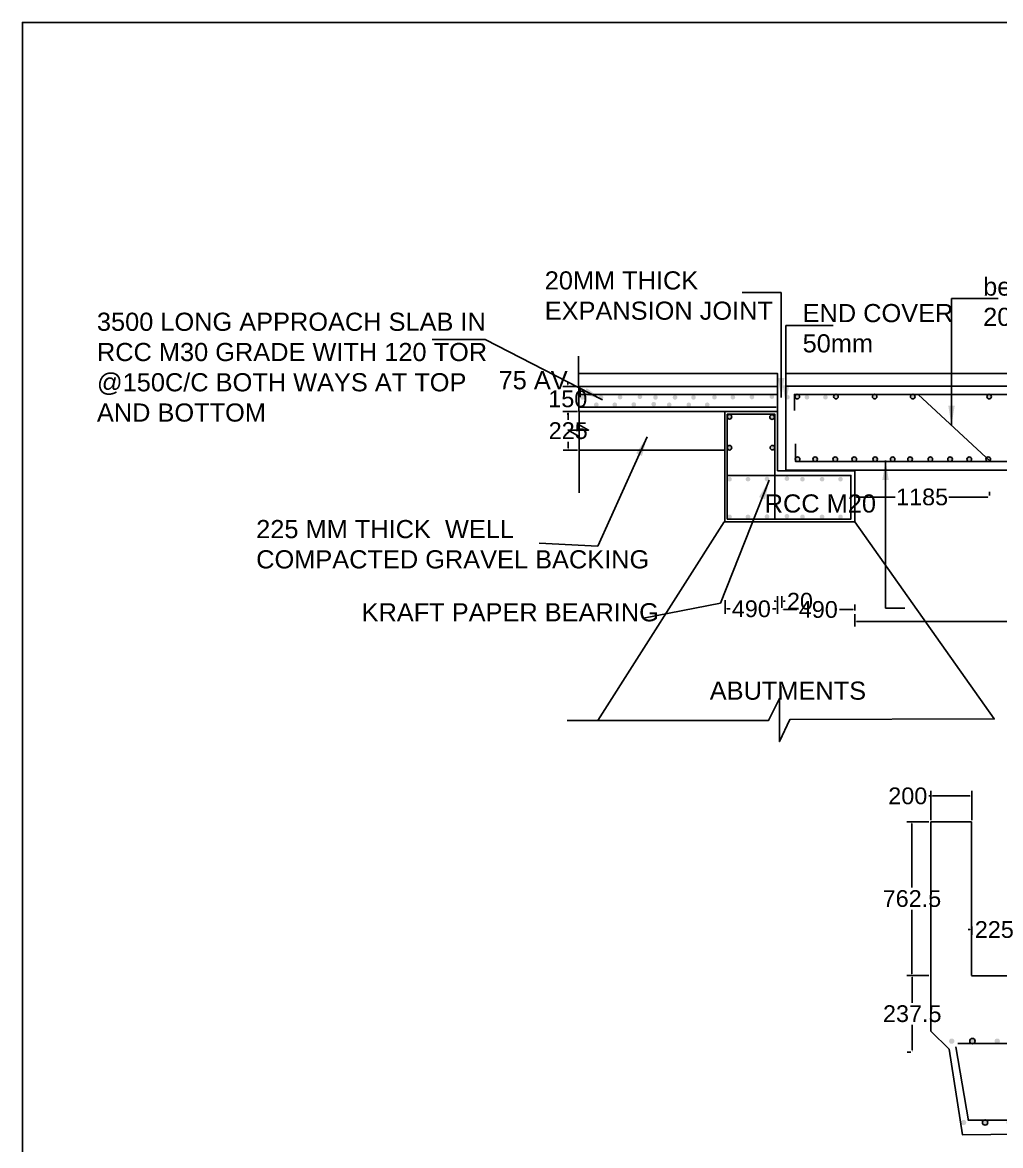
# Model space of a CAD drawing. Header units: inches. Extents: x 0 to 11487, y 0 to 10656.
# Drawn here: x 330.6 to 365.64, y 224.18 to 264.41 of the extents above; entities that cross this region are included whole.
import ezdxf

# ---------------------------------------------------------------- set-up
doc = ezdxf.new("R2010")
doc.units = ezdxf.units.IN
doc.header["$MEASUREMENT"] = 0
for name, color, linetype in [('DIMENSION', 255, 'Continuous'), ('DRAWING', 7, 'Continuous'), ('HATCH', 7, 'Continuous'), ('TEXT', 255, 'Continuous')]:
    doc.layers.add(name, color=color, linetype=linetype)
doc.styles.get("Standard").update_dxf_attribs({"font": 'arial.ttf'})
doc.styles.add('TIMES NEW ROMAN', font='times.ttf')
doc.dimstyles.new('dig', dxfattribs={"dimtxt": 0.125, "dimasz": 0.0625, "dimexe": 0.18, "dimexo": 0.0625, "dimgap": 0.09, "dimtad": 0, "dimtih": 1, "dimtoh": 1, "dimdec": 4, "dimzin": 0, "dimdsep": 46, "dimtxsty": 'Standard', "dimcen": 0.09, "dimadec": 0, "dimazin": 0, "dimtfac": 1, "dimtdec": 4, "dimtofl": 0, "dimtmove": 0, "dimatfit": 3, "dimldrblk": 'ARCHTICK', "dimfxl": 1, "dimtolj": 1, "dimtzin": 0, "dimarcsym": 0})
doc.dimstyles.new('ISO-25', dxfattribs={"dimtxt": 0.636364, "dimasz": 0.703125, "dimexe": 1.25, "dimexo": 0.625, "dimtad": 0, "dimtih": 1, "dimtoh": 1, "dimlfac": 100, "dimtxsty": 'TIMES NEW ROMAN', "dimcen": 2.5, "dimadec": 0, "dimazin": 0, "dimtfac": 1, "dimtmove": 0, "dimatfit": 3, "dimfxl": 1, "dimarcsym": 0})

# ---------------------------------------------------------------- blocks, each defined once
blk = doc.blocks.new('*D72')
at = {"layer": 'Defpoints', "color": 0, "ltscale": 0.02, "transparency": 16777216}
for p in [(360.415, 247.4), (365.241, 247.408), (365.241, 247.4)]:
    blk.add_point(p, dxfattribs=at)
at = {"layer": 'DIMENSION', "color": 0, "lineweight": -2, "ltscale": 0.02, "transparency": 16777216}
for p, q in [((360.415, 247.462), (360.415, 247.588)), ((365.241, 247.462), (365.241, 247.588)), ((360.478, 247.408), (361.868, 247.408)), ((365.178, 247.408), (363.788, 247.408))]:
    blk.add_line(p, q, dxfattribs=at)
at = {"layer": 'DIMENSION', "color": 0, "ltscale": 0.02, "transparency": 16777216}
for points in [[(360.478, 247.418), (360.478, 247.398), (360.415, 247.408)], [(365.178, 247.418), (365.178, 247.398), (365.241, 247.408)]]:
    blk.add_solid(points, dxfattribs=at)
at = {"layer": 'DIMENSION', "color": 0, "ltscale": 0.02, "transparency": 16777216, "insert": (362.828, 247.408), "char_height": 0.6, "attachment_point": 5}
blk.add_mtext('\\A1;1185', dxfattribs=at)
blk = doc.blocks.new('_ArchTick')
at = {"color": 0, "linetype": 'ByBlock', "const_width": 0.15}
blk.add_lwpolyline([(-0.5, -0.5), (0.5, 0.5)], dxfattribs=at)
blk = doc.blocks.new('*D73')
at = {"layer": 'Defpoints', "color": 0, "ltscale": 0.02, "transparency": 16777216}
for p in [(355.768, 243.774), (357.654, 243.635), (357.654, 243.401)]:
    blk.add_point(p, dxfattribs=at)
at = {"layer": 'DIMENSION', "color": 0, "lineweight": -2, "ltscale": 0.02, "transparency": 16777216}
for p, q in [((355.768, 243.711), (355.768, 243.221)), ((355.83, 243.401), (355.947, 243.401)), ((357.592, 243.401), (357.475, 243.401)), ((357.654, 243.573), (357.654, 243.221))]:
    blk.add_line(p, q, dxfattribs=at)
at = {"layer": 'DIMENSION', "color": 0, "ltscale": 0.02, "transparency": 16777216}
for points in [[(355.83, 243.412), (355.83, 243.391), (355.768, 243.401)], [(357.592, 243.412), (357.592, 243.391), (357.654, 243.401)]]:
    blk.add_solid(points, dxfattribs=at)
at = {"layer": 'DIMENSION', "color": 0, "ltscale": 0.02, "transparency": 16777216, "insert": (356.711, 243.401), "char_height": 0.6, "attachment_point": 5}
blk.add_mtext('\\A1;490', dxfattribs=at)
blk = doc.blocks.new('*D74')
at = {"layer": 'Defpoints', "color": 0, "ltscale": 0.02, "transparency": 16777216}
for p in [(357.804, 243.376), (357.804, 243.376), (360.416, 243.278)]:
    blk.add_point(p, dxfattribs=at)
at = {"layer": 'DIMENSION', "color": 0, "lineweight": -2, "ltscale": 0.02, "transparency": 16777216}
for p, q in [((357.804, 243.439), (357.804, 243.556)), ((360.416, 243.34), (360.416, 243.556)), ((357.867, 243.376), (358.346, 243.376)), ((360.354, 243.376), (359.874, 243.376))]:
    blk.add_line(p, q, dxfattribs=at)
at = {"layer": 'DIMENSION', "color": 0, "ltscale": 0.02, "transparency": 16777216}
for points in [[(357.867, 243.387), (357.867, 243.366), (357.804, 243.376)], [(360.354, 243.387), (360.354, 243.366), (360.416, 243.376)]]:
    blk.add_solid(points, dxfattribs=at)
at = {"layer": 'DIMENSION', "color": 0, "ltscale": 0.02, "transparency": 16777216, "insert": (359.11, 243.376), "char_height": 0.6, "attachment_point": 5}
blk.add_mtext('\\A1;490', dxfattribs=at)
blk = doc.blocks.new('*D75')
at = {"layer": 'Defpoints', "color": 0, "ltscale": 0.02, "transparency": 16777216}
for p in [(360.416, 243.278), (403.763, 243.278), (403.763, 242.946)]:
    blk.add_point(p, dxfattribs=at)
at = {"layer": 'DIMENSION', "color": 0, "lineweight": -2, "ltscale": 0.02, "transparency": 16777216}
for p, q in [((360.416, 243.215), (360.416, 242.766)), ((403.763, 243.215), (403.763, 242.766)), ((360.479, 242.946), (381.107, 242.946)), ((403.7, 242.946), (383.072, 242.946))]:
    blk.add_line(p, q, dxfattribs=at)
at = {"layer": 'DIMENSION', "color": 0, "ltscale": 0.02, "transparency": 16777216}
for points in [[(360.479, 242.957), (360.479, 242.936), (360.416, 242.946)], [(403.7, 242.957), (403.7, 242.936), (403.763, 242.946)]]:
    blk.add_solid(points, dxfattribs=at)
at = {"layer": 'DIMENSION', "color": 0, "ltscale": 0.02, "transparency": 16777216, "insert": (382.09, 242.946), "char_height": 0.6, "attachment_point": 5}
blk.add_mtext('\\A1;7900', dxfattribs=at)
blk = doc.blocks.new('*D83')
at = {"layer": 'Defpoints', "color": 0, "ltscale": 0.02, "transparency": 16777216}
for p in [(350.515, 251.371), (350.135, 250.471), (350.515, 250.471)]:
    blk.add_point(p, dxfattribs=at)
at = {"layer": 'DIMENSION', "color": 0, "lineweight": -2, "ltscale": 0.02, "transparency": 16777216}
for p, q in [((350.135, 251.433), (350.135, 251.496)), ((350.452, 251.371), (349.955, 251.371)), ((350.452, 250.471), (349.955, 250.471)), ((350.135, 250.409), (350.135, 250.346))]:
    blk.add_line(p, q, dxfattribs=at)
at = {"layer": 'DIMENSION', "color": 0, "ltscale": 0.02, "transparency": 16777216}
for points in [[(350.124, 251.433), (350.145, 251.433), (350.135, 251.371)], [(350.124, 250.409), (350.145, 250.409), (350.135, 250.471)]]:
    blk.add_solid(points, dxfattribs=at)
at = {"layer": 'DIMENSION', "color": 0, "ltscale": 0.02, "transparency": 16777216, "insert": (350.135, 250.921), "char_height": 0.6, "attachment_point": 5}
blk.add_mtext('\\A1;150', dxfattribs=at)
blk = doc.blocks.new('*D84')
at = {"layer": 'Defpoints', "color": 0, "ltscale": 0.02, "transparency": 16777216}
for p in [(350.546, 250.471), (350.15, 249.092), (350.546, 249.092)]:
    blk.add_point(p, dxfattribs=at)
at = {"layer": 'DIMENSION', "color": 0, "lineweight": -2, "ltscale": 0.02, "transparency": 16777216}
for p, q in [((350.484, 250.471), (349.97, 250.471)), ((350.15, 250.409), (350.15, 250.178)), ((350.484, 249.092), (349.97, 249.092)), ((350.15, 249.154), (350.15, 249.385))]:
    blk.add_line(p, q, dxfattribs=at)
at = {"layer": 'DIMENSION', "color": 0, "ltscale": 0.02, "transparency": 16777216}
for points in [[(350.139, 250.409), (350.16, 250.409), (350.15, 250.471)], [(350.139, 249.154), (350.16, 249.154), (350.15, 249.092)]]:
    blk.add_solid(points, dxfattribs=at)
at = {"layer": 'DIMENSION', "color": 0, "ltscale": 0.02, "transparency": 16777216, "insert": (350.15, 249.782), "char_height": 0.6, "attachment_point": 5}
blk.add_mtext('\\A1;225', dxfattribs=at)
blk = doc.blocks.new('*D77')
at = {"layer": 'Defpoints', "color": 0, "ltscale": 0.02, "transparency": 16777216}
for p in [(357.654, 243.401), (357.804, 243.671), (357.804, 243.376)]:
    blk.add_point(p, dxfattribs=at)
at = {"layer": 'DIMENSION', "color": 0, "lineweight": -2, "ltscale": 0.02, "transparency": 16777216}
for p, q in [((357.654, 243.464), (357.654, 243.851)), ((357.804, 243.439), (357.804, 243.851)), ((357.592, 243.671), (357.529, 243.671)), ((357.867, 243.671), (357.929, 243.671))]:
    blk.add_line(p, q, dxfattribs=at)
at = {"layer": 'DIMENSION', "color": 0, "ltscale": 0.02, "transparency": 16777216}
for points in [[(357.592, 243.681), (357.592, 243.661), (357.654, 243.671)], [(357.867, 243.681), (357.867, 243.661), (357.804, 243.671)]]:
    blk.add_solid(points, dxfattribs=at)
at = {"layer": 'DIMENSION', "color": 0, "ltscale": 0.02, "transparency": 16777216, "insert": (358.453, 243.671), "char_height": 0.6, "attachment_point": 5}
blk.add_mtext('\\A1;20', dxfattribs=at)
blk = doc.blocks.new('*D97')
at = {"layer": 'Defpoints', "color": 0, "ltscale": 0.02, "transparency": 16777216}
for p in [(364.605, 232.087), (366.228, 232.087), (366.228, 231.91)]:
    blk.add_point(p, dxfattribs=at)
at = {"layer": 'DIMENSION', "color": 0, "lineweight": -2, "ltscale": 0.02, "transparency": 16777216}
for p, q in [((364.542, 231.91), (364.48, 231.91)), ((364.605, 232.024), (364.605, 231.73)), ((366.228, 232.024), (366.228, 231.73)), ((366.291, 231.91), (366.353, 231.91))]:
    blk.add_line(p, q, dxfattribs=at)
at = {"layer": 'DIMENSION', "color": 0, "ltscale": 0.02, "transparency": 16777216}
for points in [[(364.542, 231.921), (364.542, 231.9), (364.605, 231.91)], [(366.291, 231.921), (366.291, 231.9), (366.228, 231.91)]]:
    blk.add_solid(points, dxfattribs=at)
at = {"layer": 'DIMENSION', "color": 0, "ltscale": 0.02, "transparency": 16777216, "insert": (365.416, 231.91), "char_height": 0.6, "attachment_point": 5}
blk.add_mtext('\\A1;225', dxfattribs=at)
blk = doc.blocks.new('*D98')
at = {"layer": 'Defpoints', "color": 0, "ltscale": 0.02, "transparency": 16777216}
for p in [(363.136, 236.698), (363.136, 235.77), (364.605, 235.77)]:
    blk.add_point(p, dxfattribs=at)
at = {"layer": 'DIMENSION', "color": 0, "lineweight": -2, "ltscale": 0.02, "transparency": 16777216}
for p, q in [((363.136, 236.698), (363.073, 236.698)), ((363.136, 235.833), (363.136, 236.878)), ((364.542, 236.698), (363.198, 236.698)), ((364.605, 235.833), (364.605, 236.878))]:
    blk.add_line(p, q, dxfattribs=at)
at = {"layer": 'DIMENSION', "color": 0, "ltscale": 0.02, "transparency": 16777216}
for points in [[(363.198, 236.709), (363.198, 236.688), (363.136, 236.698)], [(364.542, 236.709), (364.542, 236.688), (364.605, 236.698)]]:
    blk.add_solid(points, dxfattribs=at)
at = {"layer": 'DIMENSION', "color": 0, "ltscale": 0.02, "transparency": 16777216, "insert": (362.316, 236.698), "char_height": 0.6, "attachment_point": 5}
blk.add_mtext('\\A1;200', dxfattribs=at)
blk = doc.blocks.new('*D99')
at = {"layer": 'Defpoints', "color": 0, "ltscale": 0.02, "transparency": 16777216}
for p in [(363.136, 235.77), (362.464, 230.27), (363.136, 230.27)]:
    blk.add_point(p, dxfattribs=at)
at = {"layer": 'DIMENSION', "color": 0, "lineweight": -2, "ltscale": 0.02, "transparency": 16777216}
for p, q in [((363.073, 235.77), (362.284, 235.77)), ((362.464, 235.708), (362.464, 233.416)), ((362.464, 230.332), (362.464, 232.624)), ((363.073, 230.27), (362.284, 230.27))]:
    blk.add_line(p, q, dxfattribs=at)
at = {"layer": 'DIMENSION', "color": 0, "ltscale": 0.02, "transparency": 16777216}
for points in [[(362.454, 235.708), (362.475, 235.708), (362.464, 235.77)], [(362.454, 230.332), (362.475, 230.332), (362.464, 230.27)]]:
    blk.add_solid(points, dxfattribs=at)
at = {"layer": 'DIMENSION', "color": 0, "ltscale": 0.02, "transparency": 16777216, "insert": (362.464, 233.02), "char_height": 0.6, "attachment_point": 5}
blk.add_mtext('\\A1;762.5', dxfattribs=at)
blk = doc.blocks.new('*D89')
at = {"layer": 'Defpoints', "color": 0, "ltscale": 0.02, "transparency": 16777216}
for p in [(362.476, 230.27), (362.486, 230.27), (362.486, 227.525)]:
    blk.add_point(p, dxfattribs=at)
at = {"layer": 'DIMENSION', "color": 0, "lineweight": -2, "ltscale": 0.02, "transparency": 16777216}
for p, q in [((362.424, 230.27), (362.296, 230.27)), ((362.476, 230.207), (362.476, 229.294)), ((362.476, 227.588), (362.476, 228.501)), ((362.424, 227.525), (362.296, 227.525))]:
    blk.add_line(p, q, dxfattribs=at)
at = {"layer": 'DIMENSION', "color": 0, "ltscale": 0.02, "transparency": 16777216}
for points in [[(362.466, 230.207), (362.486, 230.207), (362.476, 230.27)], [(362.466, 227.588), (362.486, 227.588), (362.476, 227.525)]]:
    blk.add_solid(points, dxfattribs=at)
at = {"layer": 'DIMENSION', "color": 0, "ltscale": 0.02, "transparency": 16777216, "insert": (362.476, 228.897), "char_height": 0.6, "attachment_point": 5}
blk.add_mtext('\\A1;237.5', dxfattribs=at)

msp = doc.modelspace()

# ---------------------------------------------------------------- hatches: boundary and pattern name
at = {"layer": 'HATCH'}
h = msp.add_hatch(color=256, dxfattribs=at)
h.paths.add_polyline_path([(350.74673, 250.97724, 1), (350.58145, 250.97724, 0.41347856), (350.66388, 250.8946), (350.6643, 250.8946, 0.41347856)])
h.paths.add_polyline_path([(351.24277, 250.97724, 0.41347856), (351.32521, 250.8946), (351.32562, 250.8946, 0.41347856), (351.40805, 250.97724, 1)])
h.paths.add_polyline_path([(351.92394, 250.98503, 1), (352.08922, 250.98503, 1)])
h.paths.add_polyline_path([(352.63817, 250.99824, 1), (352.80345, 250.99824, 1)])
h.paths.add_polyline_path([(353.19439, 250.97724, 0.41347856), (353.27682, 250.8946), (353.27723, 250.8946, 0.41347856), (353.35967, 250.97724, 1)])
h.paths.add_polyline_path([(353.8954, 250.97724, 0.41347856), (353.97783, 250.8946), (353.97824, 250.8946, 0.41347856), (354.06068, 250.97724, 1)])
h.paths.add_polyline_path([(354.55672, 250.97724, 0.41347856), (354.63915, 250.8946), (354.63957, 250.8946, 0.41347856), (354.722, 250.97724, 1)])
h = msp.add_hatch(color=256, dxfattribs=at)
h.paths.add_polyline_path([(355.47302, 250.98212, 1), (355.30774, 250.98212, 0.41347856), (355.39017, 250.89949), (355.39059, 250.89949, 0.41347856)])
h.paths.add_polyline_path([(355.96906, 250.98212, 0.41347856), (356.05149, 250.89949), (356.05191, 250.89949, 0.41347856), (356.13434, 250.98212, 1)])
h.paths.add_polyline_path([(356.65023, 250.98991, 1), (356.81551, 250.98991, 1)])
h.paths.add_polyline_path([(357.36446, 251.00313, 1), (357.52974, 251.00313, 1)])
h.paths.add_polyline_path([(357.92067, 250.98212, 0.41347856), (358.0031, 250.89949), (358.00352, 250.89949, 0.41347856), (358.08595, 250.98212, 1)])
h.paths.add_polyline_path([(358.62168, 250.98212, 0.41347856), (358.70412, 250.89949), (358.70453, 250.89949, 0.41347856), (358.78696, 250.98212, 1)])
h.paths.add_polyline_path([(359.28301, 250.98212, 0.41347856), (359.36544, 250.89949), (359.36585, 250.89949, 0.41347856), (359.44829, 250.98212, 1)])
h = msp.add_hatch(color=256, dxfattribs=at)
h.paths.add_polyline_path([(361.21211, 251.00375, 0.35194172), (361.14728, 251.08445), (361.11167, 251.08445, 0.35194172), (361.04683, 251.00375, 1)])
h.paths.add_polyline_path([(359.82574, 251.00375, 0.35194172), (359.7609, 251.08445), (359.72529, 251.08445, 0.35194172), (359.66046, 251.00375, 1)])
h.paths.add_polyline_path([(358.43777, 251.00375, 0.35194172), (358.37294, 251.08445), (358.33733, 251.08445, 0.35194172), (358.27249, 251.00375, 1)])
h = msp.add_hatch(color=256, dxfattribs=at)
h.paths.add_polyline_path([(372.14218, 251.00375, 0.35194172), (372.07734, 251.08445), (372.04173, 251.08445, 0.35194172), (371.9769, 251.00375, 1)])
h.paths.add_polyline_path([(370.79039, 251.00375, 0.35194172), (370.72556, 251.08445), (370.68995, 251.08445, 0.35194172), (370.62512, 251.00375, 1)])
h.paths.add_polyline_path([(369.37917, 251.00375, 0.35194172), (369.31434, 251.08445), (369.27872, 251.08445, 0.35194172), (369.21389, 251.00375, 1)])
h.paths.add_polyline_path([(368.0929, 251.00375, 0.35194172), (368.02807, 251.08445), (367.99246, 251.08445, 0.35194172), (367.92762, 251.00375, 1)])
h.paths.add_polyline_path([(366.66358, 251.00375, 0.35194172), (366.59875, 251.08445), (366.56313, 251.08445, 0.35194172), (366.4983, 251.00375, 1)])
h.paths.add_polyline_path([(365.31513, 251.00375, 0.35194172), (365.2503, 251.08445), (365.21469, 251.08445, 0.35194172), (365.14985, 251.00375, 1)])
h.paths.add_polyline_path([(362.57683, 251.00375, 0.35194172), (362.51199, 251.08445), (362.47638, 251.08445, 0.35194172), (362.41155, 251.00375, 1)])
h = msp.add_hatch(color=256, dxfattribs=at)
h.paths.add_polyline_path([(351.23944, 250.71288, 1), (351.07416, 250.71288, 0.41347856), (351.15659, 250.63024), (351.15701, 250.63024, 0.41347856)])
h.paths.add_polyline_path([(351.73548, 250.71288, 0.41347856), (351.81792, 250.63024), (351.81833, 250.63024, 0.41347856), (351.90076, 250.71288, 1)])
h.paths.add_polyline_path([(352.41665, 250.72067, 1), (352.58193, 250.72067, 1)])
h.paths.add_polyline_path([(353.13088, 250.73389, 1), (353.29616, 250.73389, 1)])
h.paths.add_polyline_path([(353.6871, 250.71288, 0.41347856), (353.76953, 250.63024), (353.76994, 250.63024, 0.41347856), (353.85237, 250.71288, 1)])
h.paths.add_polyline_path([(354.38811, 250.71288, 0.41347856), (354.47054, 250.63024), (354.47095, 250.63024, 0.41347856), (354.55338, 250.71288, 1)])
h.paths.add_polyline_path([(355.04943, 250.71288, 0.41347856), (355.13186, 250.63024), (355.13228, 250.63024, 0.41347856), (355.21471, 250.71288, 1)])
h = msp.add_hatch(color=256, dxfattribs=at)
h.paths.add_polyline_path([(356.01281, 250.28272, 1), (355.84753, 250.28272, 1)])
h.paths.add_polyline_path([(356.01281, 249.17438, 1), (355.84753, 249.17438, 1)])
h.paths.add_polyline_path([(357.54703, 249.16563), (357.54703, 249.18691, 0.93744709), (357.38243, 249.17627, 0.93744709)])
h.paths.add_polyline_path([(357.5375, 250.27237, 1), (357.37222, 250.27237, 1)])
h = msp.add_hatch(color=256, dxfattribs=at)
h.paths.add_polyline_path([(358.29488, 248.79749), (358.29488, 248.72678, 0.80020228), (358.45222, 248.76214, 0.80020228)])
h.paths.add_polyline_path([(359.08047, 248.76214, 1), (358.91519, 248.76214, 1)])
h.paths.add_polyline_path([(359.80131, 248.76214, 1), (359.63603, 248.76214, 1)])
h.paths.add_polyline_path([(360.3172, 248.76214, 1), (360.48248, 248.76214, 1)])
h.paths.add_polyline_path([(361.22978, 248.76214, 1), (361.0645, 248.76214, 1)])
h.paths.add_polyline_path([(361.69275, 248.76214, 1), (361.85803, 248.76214, 1)])
h.paths.add_polyline_path([(362.3144, 248.76214, 1), (362.47967, 248.76214, 1)])
h.paths.add_polyline_path([(363.04185, 248.76214, 1), (363.20713, 248.76214, 1)])
h.paths.add_polyline_path([(363.91474, 248.76214, 1), (363.74947, 248.76214, 1)])
h.paths.add_polyline_path([(364.43725, 248.76214, 1), (364.60253, 248.76214, 1)])
h.paths.add_polyline_path([(365.13512, 248.81599, 0.17935194), (365.11516, 248.76214, 0.66778381), (365.25617, 248.70364)])
h.paths.add_polyline_path([(365.13512, 248.81599), (365.25617, 248.70364, 0.1991962), (365.28044, 248.76214, 0.69584662)])
h.paths.add_polyline_path([(365.86907, 248.76214, 1), (366.03435, 248.76214, 1)])
h.paths.add_polyline_path([(366.47088, 248.76214, 1), (366.63616, 248.76214, 1)])
h.paths.add_polyline_path([(367.20495, 248.76214, 1), (367.37023, 248.76214, 1)])
h = msp.add_hatch(color=256, dxfattribs=at)
h.paths.add_polyline_path([(356.01281, 248.04559, 1), (355.84753, 248.04559, 0.41347856), (355.92997, 247.96295), (355.93038, 247.96295, 0.41347856)])
h.paths.add_polyline_path([(356.50886, 248.04559, 0.41347856), (356.59129, 247.96295), (356.5917, 247.96295, 0.41347856), (356.67414, 248.04559, 1)])
h.paths.add_polyline_path([(357.19002, 248.05338, 1), (357.3553, 248.05338, 1)])
h.paths.add_polyline_path([(357.90425, 248.06659, 1), (358.06953, 248.06659, 1)])
h.paths.add_polyline_path([(358.46047, 248.04559, 0.41347856), (358.5429, 247.96295), (358.54331, 247.96295, 0.41347856), (358.62575, 248.04559, 1)])
h.paths.add_polyline_path([(359.16148, 248.04559, 0.41347856), (359.24391, 247.96295), (359.24433, 247.96295, 0.41347856), (359.32676, 248.04559, 1)])
h.paths.add_polyline_path([(359.8228, 248.04559, 0.41347856), (359.90523, 247.96295), (359.90565, 247.96295, 0.41347856), (359.98808, 248.04559, 1)])
h = msp.add_hatch(color=256, dxfattribs=at)
h.paths.add_polyline_path([(356.01281, 246.69793, 1), (355.84753, 246.69793, 0.41347856), (355.92997, 246.61529), (355.93038, 246.61529, 0.41347856)])
h.paths.add_polyline_path([(356.50886, 246.69793, 0.41347856), (356.59129, 246.61529), (356.5917, 246.61529, 0.41347856), (356.67414, 246.69793, 1)])
h.paths.add_polyline_path([(357.19002, 246.70572, 1), (357.3553, 246.70572, 1)])
h.paths.add_polyline_path([(357.90425, 246.71893, 1), (358.06953, 246.71893, 1)])
h.paths.add_polyline_path([(358.46047, 246.69793, 0.41347856), (358.5429, 246.61529), (358.54331, 246.61529, 0.41347856), (358.62575, 246.69793, 1)])
h.paths.add_polyline_path([(359.16148, 246.69793, 0.41347856), (359.24391, 246.61529), (359.24433, 246.61529, 0.41347856), (359.32676, 246.69793, 1)])
h.paths.add_polyline_path([(359.8228, 246.69793, 0.41347856), (359.90523, 246.61529), (359.90565, 246.61529, 0.41347856), (359.98808, 246.69793, 1)])
h = msp.add_hatch(color=256, dxfattribs=at)
h.paths.add_polyline_path([(363.92681, 228.00513), (363.85112, 228.00513, 0.30082017), (363.79224, 227.91611, 1), (363.98569, 227.91611, 0.30082017)])
h.paths.add_polyline_path([(364.75766, 227.91611, 0.30082017), (364.69877, 228.00513), (364.62309, 228.00513, 0.30082017), (364.5642, 227.91611, 1)])
h.paths.add_polyline_path([(365.61687, 227.91611, 0.30082017), (365.55799, 228.00513), (365.4823, 228.00513, 0.30082017), (365.42342, 227.91611, 1)])
h.paths.add_polyline_path([(366.32902, 227.91611, 0.30082017), (366.27013, 228.00513), (366.19445, 228.00513, 0.30082017), (366.13556, 227.91611, 1)])
h.paths.add_polyline_path([(366.91803, 228.00513), (366.82075, 228.00513, 0.26706443), (366.77266, 227.92152, 1), (366.96611, 227.92152, 0.26706443)])
h.paths.add_polyline_path([(367.64823, 227.91611, 0.30082017), (367.58934, 228.00513), (367.51366, 228.00513, 0.30082017), (367.45477, 227.91611, 1)])
h.paths.add_polyline_path([(368.51048, 228.00513), (368.4348, 228.00513, 0.30082017), (368.37591, 227.91611, 1), (368.56937, 227.91611, 0.30082017)])
h.paths.add_polyline_path([(369.12973, 228.00513), (369.05405, 228.00513, 0.30082017), (368.99516, 227.91611, 1), (369.18862, 227.91611, 0.30082017)])
h.paths.add_polyline_path([(370.17943, 227.91611, 0.30082017), (370.12054, 228.00513), (370.04486, 228.00513, 0.30082017), (369.98597, 227.91611, 1)])
h.paths.add_polyline_path([(370.93802, 227.91611, 0.30082017), (370.87914, 228.00513), (370.80345, 228.00513, 0.30082017), (370.74457, 227.91611, 1)])
h.paths.add_polyline_path([(371.6511, 228.00513), (371.57542, 228.00513, 0.30082017), (371.51653, 227.91611, 1), (371.70999, 227.91611, 0.30082017)])
h.paths.add_polyline_path([(372.5692, 227.91611, 0.30082017), (372.51032, 228.00513), (372.43463, 228.00513, 0.30082017), (372.37575, 227.91611, 1)])
h.paths.add_polyline_path([(373.22246, 228.00513), (373.14678, 228.00513, 0.30082017), (373.08789, 227.91611, 1), (373.28135, 227.91611, 0.30082017)])
h.paths.add_polyline_path([(373.91844, 227.92152, 0.26706443), (373.87036, 228.00513), (373.77308, 228.00513, 0.26706443), (373.72499, 227.92152, 1)])
h.paths.add_polyline_path([(374.53181, 227.92152, 0.26706443), (374.48372, 228.00513), (374.38644, 228.00513, 0.26706443), (374.33835, 227.92152, 1)])
h.paths.add_polyline_path([(375.13394, 228.00513), (375.03666, 228.00513, 0.26706443), (374.98857, 227.92152, 1), (375.18203, 227.92152, 0.26706443)])
h.paths.add_polyline_path([(376.10317, 227.92152, 0.26706443), (376.05508, 228.00513), (375.9578, 228.00513, 0.26706443), (375.90971, 227.92152, 1)])
h.paths.add_polyline_path([(376.72242, 227.92152, 0.26706443), (376.67433, 228.00513), (376.57705, 228.00513, 0.26706443), (376.52896, 227.92152, 1)])
h.paths.add_polyline_path([(377.71323, 227.92152, 0.26706443), (377.66514, 228.00513), (377.56786, 228.00513, 0.26706443), (377.51977, 227.92152, 1)])
h.paths.add_polyline_path([(378.47182, 227.92152, 0.26706443), (378.42373, 228.00513), (378.32645, 228.00513, 0.26706443), (378.27837, 227.92152, 1)])
h.paths.add_polyline_path([(379.24379, 227.92152, 0.26706443), (379.1957, 228.00513), (379.09842, 228.00513, 0.26706443), (379.05033, 227.92152, 1)])
h.paths.add_polyline_path([(380.103, 227.92152, 0.26706443), (380.05492, 228.00513), (379.95764, 228.00513, 0.26706443), (379.90955, 227.92152, 1)])
h.paths.add_polyline_path([(380.81515, 227.92152, 0.26706443), (380.76706, 228.00513), (380.66978, 228.00513, 0.26706443), (380.62169, 227.92152, 1)])
h.paths.add_polyline_path([(381.45225, 227.92693, 0.2398206), (381.41245, 228.00513), (381.29859, 228.00513, 0.2398206), (381.25879, 227.92693, 1)])
h.paths.add_polyline_path([(382.19624, 227.92847, 0.23278945), (382.15851, 228.00513), (382.04052, 228.00513, 0.23278945), (382.00279, 227.92847, 1)])
h.paths.add_polyline_path([(382.94747, 227.92847, 0.23278945), (382.90974, 228.00513), (382.79175, 228.00513, 0.23278945), (382.75402, 227.92847, 1)])
h.paths.add_polyline_path([(383.72928, 227.92847, 0.23278945), (383.69155, 228.00513), (383.57356, 228.00513, 0.23278945), (383.53583, 227.92847, 1)])
h.paths.add_polyline_path([(384.47239, 227.92847, 0.23278945), (384.43466, 228.00513), (384.31667, 228.00513, 0.23278945), (384.27894, 227.92847, 1)])
h.paths.add_polyline_path([(385.31613, 227.92847, 0.23278945), (385.27839, 228.00513), (385.1604, 228.00513, 0.23278945), (385.12267, 227.92847, 1)])
h.paths.add_polyline_path([(386.05068, 228.00513), (385.94761, 228.00513, 0.25771792), (385.90242, 227.92327, 1), (386.09588, 227.92327, 0.25771792)])
h.paths.add_polyline_path([(386.91313, 227.92327, 0.25771792), (386.86794, 228.00513), (386.76487, 228.00513, 0.25771792), (386.71968, 227.92327, 1)])
h.paths.add_polyline_path([(387.65348, 227.92152, 0.26706443), (387.60539, 228.00513), (387.50811, 228.00513, 0.26706443), (387.46002, 227.92152, 1)])
h.paths.add_polyline_path([(388.45077, 227.92152, 0.26706443), (388.40268, 228.00513), (388.3054, 228.00513, 0.26706443), (388.25731, 227.92152, 1)])
h.paths.add_polyline_path([(389.22484, 227.92152, 0.26706443), (389.17675, 228.00513), (389.07947, 228.00513, 0.26706443), (389.03138, 227.92152, 1)])
h.paths.add_polyline_path([(390.05309, 227.92152, 0.26706443), (390.005, 228.00513), (389.90772, 228.00513, 0.26706443), (389.85963, 227.92152, 1)])
h.paths.add_polyline_path([(390.76358, 228.00513), (390.6663, 228.00513, 0.26706443), (390.61821, 227.92152, 1), (390.81167, 227.92152, 0.26706443)])
h.paths.add_polyline_path([(391.54539, 228.00513), (391.44811, 228.00513, 0.26706443), (391.40002, 227.92152, 1), (391.59348, 227.92152, 0.26706443)])
h.paths.add_polyline_path([(392.35042, 228.00513), (392.25314, 228.00513, 0.26706443), (392.20506, 227.92152, 1), (392.39851, 227.92152, 0.26706443)])
h.paths.add_polyline_path([(393.20353, 227.92152, 0.26706443), (393.15545, 228.00513), (393.05816, 228.00513, 0.26706443), (393.01008, 227.92152, 1)])
h.paths.add_polyline_path([(394.00692, 228.00513), (393.90964, 228.00513, 0.26706443), (393.86155, 227.92152, 1), (394.05501, 227.92152, 0.26706443)])
h.paths.add_polyline_path([(394.76715, 227.92152, 0.26706443), (394.71906, 228.00513), (394.62178, 228.00513, 0.26706443), (394.5737, 227.92152, 1)])
h.paths.add_polyline_path([(395.57993, 227.92152, 0.26706443), (395.53184, 228.00513), (395.43456, 228.00513, 0.26706443), (395.38647, 227.92152, 1)])
h.paths.add_polyline_path([(396.32912, 228.00513), (396.23184, 228.00513, 0.26706443), (396.18375, 227.92152, 1), (396.37721, 227.92152, 0.26706443)])
h.paths.add_polyline_path([(397.06449, 228.00513), (396.96721, 228.00513, 0.26706443), (396.91912, 227.92152, 1), (397.11258, 227.92152, 0.26706443)])
h.paths.add_polyline_path([(397.75039, 228.00513), (397.65311, 228.00513, 0.26706443), (397.60502, 227.92152, 1), (397.79848, 227.92152, 0.26706443)])
h.paths.add_polyline_path([(398.42304, 228.00513), (398.32576, 228.00513, 0.26706443), (398.27767, 227.92152, 1), (398.47113, 227.92152, 0.26706443)])
h = msp.add_hatch(color=256, dxfattribs=at)
h.paths.add_polyline_path([(364.35215, 225.0911), (364.27647, 225.0911, 0.30082017), (364.21758, 225.00208, 1), (364.41104, 225.00208, 0.30082017)])
h.paths.add_polyline_path([(365.183, 225.00208, 0.30082017), (365.12412, 225.0911), (365.04843, 225.0911, 0.30082017), (364.98955, 225.00208, 1)])
h.paths.add_polyline_path([(366.04222, 225.00208, 0.30082017), (365.98333, 225.0911), (365.90765, 225.0911, 0.30082017), (365.84876, 225.00208, 1)])
h.paths.add_polyline_path([(366.75436, 225.00208, 0.30082017), (366.69548, 225.0911), (366.61979, 225.0911, 0.30082017), (366.56091, 225.00208, 1)])
h.paths.add_polyline_path([(367.34337, 225.0911), (367.24609, 225.0911, 0.26706443), (367.198, 225.00749, 1), (367.39146, 225.00749, 0.26706443)])
h.paths.add_polyline_path([(368.07357, 225.00208, 0.30082017), (368.01469, 225.0911), (367.939, 225.0911, 0.30082017), (367.88012, 225.00208, 1)])
h.paths.add_polyline_path([(368.93583, 225.0911), (368.86014, 225.0911, 0.30082017), (368.80126, 225.00208, 1), (368.99471, 225.00208, 0.30082017)])
h.paths.add_polyline_path([(369.55508, 225.0911), (369.47939, 225.0911, 0.30082017), (369.42051, 225.00208, 1), (369.61397, 225.00208, 0.30082017)])
h.paths.add_polyline_path([(370.60477, 225.00208, 0.30082017), (370.54589, 225.0911), (370.4702, 225.0911, 0.30082017), (370.41132, 225.00208, 1)])
h.paths.add_polyline_path([(371.36337, 225.00208, 0.30082017), (371.30448, 225.0911), (371.2288, 225.0911, 0.30082017), (371.16991, 225.00208, 1)])
h.paths.add_polyline_path([(372.07645, 225.0911), (372.00076, 225.0911, 0.30082017), (371.94188, 225.00208, 1), (372.13533, 225.00208, 0.30082017)])
h.paths.add_polyline_path([(372.99455, 225.00208, 0.30082017), (372.93566, 225.0911), (372.85998, 225.0911, 0.30082017), (372.80109, 225.00208, 1)])
h.paths.add_polyline_path([(373.64781, 225.0911), (373.57212, 225.0911, 0.30082017), (373.51324, 225.00208, 1), (373.70669, 225.00208, 0.30082017)])
h.paths.add_polyline_path([(374.34379, 225.00749, 0.26706443), (374.2957, 225.0911), (374.19842, 225.0911, 0.26706443), (374.15033, 225.00749, 1)])
h.paths.add_polyline_path([(374.95715, 225.00749, 0.26706443), (374.90907, 225.0911), (374.81179, 225.0911, 0.26706443), (374.7637, 225.00749, 1)])
h.paths.add_polyline_path([(375.55929, 225.0911), (375.46201, 225.0911, 0.26706443), (375.41392, 225.00749, 1), (375.60737, 225.00749, 0.26706443)])
h.paths.add_polyline_path([(376.52851, 225.00749, 0.26706443), (376.48043, 225.0911), (376.38315, 225.0911, 0.26706443), (376.33506, 225.00749, 1)])
h.paths.add_polyline_path([(377.14777, 225.00749, 0.26706443), (377.09968, 225.0911), (377.0024, 225.0911, 0.26706443), (376.95431, 225.00749, 1)])
h.paths.add_polyline_path([(378.13857, 225.00749, 0.26706443), (378.09048, 225.0911), (377.9932, 225.0911, 0.26706443), (377.94512, 225.00749, 1)])
h.paths.add_polyline_path([(378.89717, 225.00749, 0.26706443), (378.84908, 225.0911), (378.7518, 225.0911, 0.26706443), (378.70371, 225.00749, 1)])
h.paths.add_polyline_path([(379.66913, 225.00749, 0.26706443), (379.62105, 225.0911), (379.52376, 225.0911, 0.26706443), (379.47568, 225.00749, 1)])
h.paths.add_polyline_path([(380.52835, 225.00749, 0.26706443), (380.48026, 225.0911), (380.38298, 225.0911, 0.26706443), (380.33489, 225.00749, 1)])
h.paths.add_polyline_path([(381.24049, 225.00749, 0.26706443), (381.19241, 225.0911), (381.09512, 225.0911, 0.26706443), (381.04704, 225.00749, 1)])
h.paths.add_polyline_path([(381.87759, 225.0129, 0.2398206), (381.83779, 225.0911), (381.72393, 225.0911, 0.2398206), (381.68413, 225.0129, 1)])
h.paths.add_polyline_path([(382.62159, 225.01445, 0.23278945), (382.58385, 225.0911), (382.46587, 225.0911, 0.23278945), (382.42813, 225.01445, 1)])
h.paths.add_polyline_path([(383.37282, 225.01445, 0.23278945), (383.33509, 225.0911), (383.2171, 225.0911, 0.23278945), (383.17936, 225.01445, 1)])
h.paths.add_polyline_path([(384.15463, 225.01445, 0.23278945), (384.11689, 225.0911), (383.99891, 225.0911, 0.23278945), (383.96117, 225.01445, 1)])
h.paths.add_polyline_path([(384.89774, 225.01445, 0.23278945), (384.86001, 225.0911), (384.74202, 225.0911, 0.23278945), (384.70428, 225.01445, 1)])
h.paths.add_polyline_path([(385.74147, 225.01445, 0.23278945), (385.70374, 225.0911), (385.58575, 225.0911, 0.23278945), (385.54802, 225.01445, 1)])
h.paths.add_polyline_path([(386.47603, 225.0911), (386.37296, 225.0911, 0.25771792), (386.32777, 225.00925, 1), (386.52122, 225.00925, 0.25771792)])
h.paths.add_polyline_path([(387.33848, 225.00925, 0.25771792), (387.29329, 225.0911), (387.19022, 225.0911, 0.25771792), (387.14502, 225.00925, 1)])
h.paths.add_polyline_path([(388.07882, 225.00749, 0.26706443), (388.03074, 225.0911), (387.93345, 225.0911, 0.26706443), (387.88537, 225.00749, 1)])
h.paths.add_polyline_path([(388.87612, 225.00749, 0.26706443), (388.82803, 225.0911), (388.73075, 225.0911, 0.26706443), (388.68266, 225.00749, 1)])
h.paths.add_polyline_path([(389.65018, 225.00749, 0.26706443), (389.6021, 225.0911), (389.50481, 225.0911, 0.26706443), (389.45673, 225.00749, 1)])
h.paths.add_polyline_path([(390.47843, 225.00749, 0.26706443), (390.43034, 225.0911), (390.33306, 225.0911, 0.26706443), (390.28498, 225.00749, 1)])
h.paths.add_polyline_path([(391.18893, 225.0911), (391.09165, 225.0911, 0.26706443), (391.04356, 225.00749, 1), (391.23701, 225.00749, 0.26706443)])
h.paths.add_polyline_path([(391.97073, 225.0911), (391.87345, 225.0911, 0.26706443), (391.82537, 225.00749, 1), (392.01882, 225.00749, 0.26706443)])
h.paths.add_polyline_path([(392.77577, 225.0911), (392.67849, 225.0911, 0.26706443), (392.6304, 225.00749, 1), (392.82386, 225.00749, 0.26706443)])
h.paths.add_polyline_path([(393.62888, 225.00749, 0.26706443), (393.58079, 225.0911), (393.48351, 225.0911, 0.26706443), (393.43542, 225.00749, 1)])
h.paths.add_polyline_path([(394.43227, 225.0911), (394.33499, 225.0911, 0.26706443), (394.2869, 225.00749, 1), (394.48035, 225.00749, 0.26706443)])
h.paths.add_polyline_path([(395.1925, 225.00749, 0.26706443), (395.14441, 225.0911), (395.04713, 225.0911, 0.26706443), (394.99904, 225.00749, 1)])
h.paths.add_polyline_path([(396.00527, 225.00749, 0.26706443), (395.95719, 225.0911), (395.85991, 225.0911, 0.26706443), (395.81182, 225.00749, 1)])
h.paths.add_polyline_path([(396.75447, 225.0911), (396.65719, 225.0911, 0.26706443), (396.6091, 225.00749, 1), (396.80255, 225.00749, 0.26706443)])
h.paths.add_polyline_path([(397.48984, 225.0911), (397.39256, 225.0911, 0.26706443), (397.34447, 225.00749, 1), (397.53792, 225.00749, 0.26706443)])
h.paths.add_polyline_path([(398.17574, 225.0911), (398.07846, 225.0911, 0.26706443), (398.03037, 225.00749, 1), (398.22382, 225.00749, 0.26706443)])
h.paths.add_polyline_path([(398.84839, 225.0911), (398.7511, 225.0911, 0.26706443), (398.70302, 225.00749, 1), (398.89647, 225.00749, 0.26706443)])

# ---------------------------------------------------------------- linework, layer by layer
msp.add_lwpolyline([(364.49026, 225.06477), (364.04038, 227.71185)])
at = {"layer": 'DRAWING'}
for p, q in [((363.13586, 235.77024), (364.60455, 235.77024)), ((363.13586, 230.26968), (363.13586, 235.77024)), ((364.60455, 235.77024), (364.60455, 230.26968))]:
    msp.add_line(p, q, dxfattribs=at)
for points in [[(350.51491, 251.83014), (350.51491, 252.45425)], [(357.95042, 251.38274), (406.57551, 251.38274)], [(358.2575, 250.50572), (358.2575, 251.08445), (406.25919, 251.08445), (406.25919, 250.49846)], [(362.69117, 251.08445), (365.28218, 248.6795)], [(360.41645, 246.52399), (360.41645, 248.348), (357.65189, 248.348), (357.65189, 250.47616)], [(350.54622, 249.57751), (350.14805, 249.80251), (350.88223, 249.80251), (350.54622, 249.9936)], [(350.54622, 249.09174), (350.54622, 247.55972)], [(355.76756, 249.09174), (355.76756, 246.52399)], [(406.27959, 249.31104), (406.27959, 248.6795), (358.29488, 248.6795), (358.29488, 249.31368)], [(355.74284, 246.52399), (360.41645, 246.52399), (365.41247, 239.45595), (358.08602, 239.43317), (357.7184, 238.64732), (357.7184, 240.18554), (357.33145, 239.404), (350.11346, 239.404)], [(355.74284, 246.52399), (351.21177, 239.404)], [(363.13586, 230.26968), (363.14385, 228.27353), (363.79347, 227.62448), (364.271, 224.56589), (372.35728, 224.65184), (398.872, 224.5732), (399.15795, 227.62448)], [(366.03489, 230.25348), (364.60455, 230.25348)], [(364.11212, 227.82633), (398.81271, 227.82633)], [(364.48579, 225.0911), (398.91827, 225.0911)]]:
    msp.add_lwpolyline(points, dxfattribs=at)
for points in [[(350.51491, 251.83014), (357.65189, 251.83014), (357.65189, 251.37081), (350.51491, 251.37081)], [(357.95042, 251.83014), (406.57551, 251.83014), (406.57551, 248.36628), (357.95042, 248.36628)], [(350.53287, 251.37081), (357.65189, 251.37081), (357.65189, 250.47616), (350.53287, 250.47616)], [(350.54622, 250.47133), (355.76756, 250.47133), (355.76756, 249.09174), (350.54622, 249.09174)]]:
    msp.add_lwpolyline(points, close=True, dxfattribs=at)
at = {"layer": 'DRAWING', "ltscale": 0.02}
for points in [[(350.58145, 250.98158), (350.58145, 251.2975)], [(357.65189, 251.08445), (350.58145, 251.08445)], [(357.6033, 250.63025), (350.53287, 250.63025)]]:
    msp.add_lwpolyline(points, dxfattribs=at)
for points in [[(355.84753, 250.37711), (357.54703, 250.37711), (357.54703, 246.61529), (355.84753, 246.61529)], [(355.84753, 246.61529), (360.27663, 246.61529), (360.27663, 248.18353), (355.84753, 248.18353)]]:
    msp.add_lwpolyline(points, close=True, dxfattribs=at)
at = {"layer": 'HATCH'}
for centre, radius in [((358.35513, 251.00375), 0.08264), ((359.7431, 251.00375), 0.08264), ((361.12947, 251.00375), 0.08264), ((362.49419, 251.00375), 0.08264), ((365.23249, 251.00375), 0.08264), ((355.93017, 250.28272), 0.08264), ((357.45486, 250.27237), 0.08264), ((355.93017, 249.17438), 0.08264), ((357.46507, 249.17627), 0.08264), ((358.36958, 248.76214), 0.08264), ((358.99783, 248.76214), 0.08264), ((359.71867, 248.76214), 0.08264), ((360.39984, 248.76214), 0.08264), ((361.14714, 248.76214), 0.08264), ((361.77539, 248.76214), 0.08264), ((362.39704, 248.76214), 0.08264), ((363.12449, 248.76214), 0.08264), ((363.83211, 248.76214), 0.08264), ((364.51989, 248.76214), 0.08264), ((365.1978, 248.76214), 0.08264), ((364.63296, 227.91765), 0.09673), ((365.08627, 225.00208), 0.09673)]:
    msp.add_circle(centre, radius, dxfattribs=at)
at = {"layer": 'TEXT', "ltscale": 0.02}
msp.add_lwpolyline([(431.92859, 264.40729), (330.5986, 264.40729), (330.5986, 184.49722), (431.92859, 184.49722)], close=True, dxfattribs=at)

# ---------------------------------------------------------------- texts
at = {"layer": 'TEXT', "attachment_point": 1}
for s, insert, char_height, width in [('20MM THICK EXPANSION JOINT', (349.30927, 255.49219), 0.6502241, 8.1649069), ('bent upbars                       20mm dia @ 240mm c/c', (365.0168, 255.27139), 0.6502241, 10.7500532), ('END COVER 50mm', (358.54821, 254.3217), 0.6502241, 5.5360501), ('3500 LONG APPROACH SLAB IN RCC M30 GRADE WITH 120 TOR @150C/C BOTH WAYS AT TOP AND BOTTOM ', (333.26627, 254.01111), 0.6502241, 15.149741), ('75 AV', (347.6574, 251.9177), 0.650224, 10.7500532), ('RCC M20', (357.19059, 247.50186), 0.650224, 12.2350988), ('225 MM THICK  WELL COMPACTED GRAVEL BACKING', (338.9727, 246.58432), 0.6502241, 14.2758321), ('KRAFT PAPER BEARING', (342.74923, 243.60404), 0.6502241, 10.7500532), ('ABUTMENTS', (355.22086, 240.79674), 0.650224, 2.1150733)]:
    msp.add_mtext(s, dxfattribs=dict(at, insert=insert, char_height=char_height, width=width))

# ---------------------------------------------------------------- dimensions: what is measured, and where the dimension line sits
at = {"layer": 'DIMENSION', "ltscale": 0.02}
for base, p1, p2, text, picture, middle in [((350.13472, 250.47133), (350.51491, 251.37081), (350.51491, 250.47133), '150', '*D83', (350.13472, 250.92107)), ((350.14972, 249.09174), (350.54622, 250.47133), (350.54622, 249.09174), '225', '*D84', (350.14972, 249.78153)), ((362.46416, 230.26968), (363.13586, 235.77024), (363.13586, 230.26968), '762.5', '*D99', (362.46416, 233.01996)), ((362.47592, 230.26968), (362.48639, 227.525), (362.48639, 230.26968), '237.5', '*D89', (362.47592, 228.89734))]:
    dim = msp.add_linear_dim(base=base, p1=p1, p2=p2, angle=90, text=text, dimstyle='dig', override={"dimtxt": 0.6}, dxfattribs=at)
    dim.commit()
    dim.dimension.update_dxf_attribs({"geometry": picture, "text_midpoint": middle})
for base, p1, p2, text, picture, middle in [((365.24075, 247.408), (360.41506, 247.39986), (365.24075, 247.39986), '1185', '*D72', (362.82791, 247.408)), ((357.80423, 243.67093), (357.65423, 243.40114), (357.80423, 243.37614), '20', '*D77', (358.45306, 243.67093)), ((357.65423, 243.40114), (355.76756, 243.77353), (357.65423, 243.63522), '490', '*D73', (356.7109, 243.40114)), ((357.80423, 243.37614), (360.41645, 243.27766), (357.80423, 243.37614), '490', '*D74', (359.11034, 243.37614)), ((403.76282, 242.94637), (360.41645, 243.27766), (403.76282, 243.27766), '7900', '*D75', (382.08963, 242.94637)), ((363.13586, 236.69846), (364.60455, 235.77024), (363.13586, 235.77024), '200', '*D98', (362.31644, 236.69846)), ((366.22802, 231.91045), (364.60455, 232.0868), (366.22802, 232.0868), '225', '*D97', (365.41629, 231.91045))]:
    dim = msp.add_linear_dim(base=base, p1=p1, p2=p2, text=text, dimstyle='dig', override={"dimtxt": 0.6}, dxfattribs=at)
    dim.commit()
    dim.dimension.update_dxf_attribs({"geometry": picture, "text_midpoint": middle})

# ---------------------------------------------------------------- leaders
msp.add_leader([(361.52012, 248.7211), (361.52012, 243.42797), (362.21555, 243.42797)], dimstyle='ISO-25', override={"dimgap": 0.625, "dimtad": 0}, dxfattribs=at)
at = {"layer": 'TEXT', "ltscale": 0.02}
for points in [[(357.78061, 250.97162), (357.78061, 254.73296), (356.38312, 254.73296)], [(363.88188, 249.97924), (363.88188, 254.52413), (365.55152, 254.52413)], [(357.95042, 250.70823), (357.95042, 253.55167), (359.64482, 253.55167)], [(351.383, 250.8845), (347.17095, 253.05233), (345.27399, 253.05233)], [(352.97767, 249.56779), (351.21231, 245.6429), (349.10525, 245.75666)], [(357.3537, 248.01595), (355.60634, 243.60404), (352.84288, 243.06719)]]:
    msp.add_leader(points, dimstyle='ISO-25', override={"dimgap": 0.625, "dimtad": 0}, dxfattribs=at)

doc.saveas('drawing.dxf')
